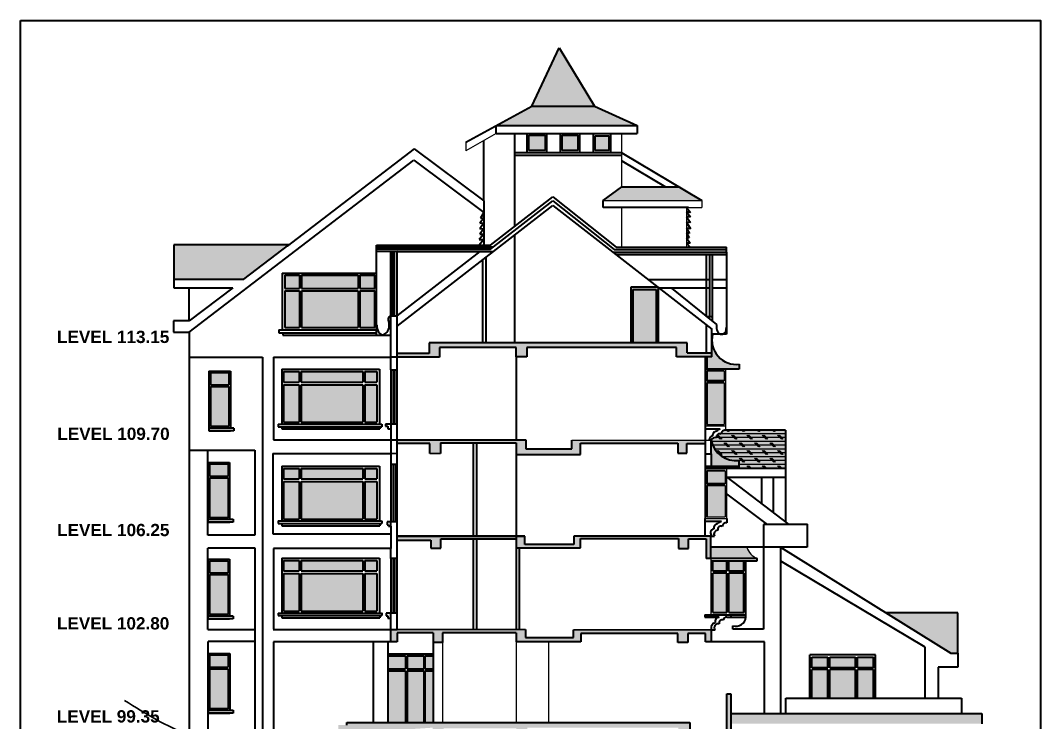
# Model space of a CAD drawing. Header units: inches. Extents: x 1352 to 5457, y 84 to 1168.
# Drawn here: x 1537.57 to 1570.86, y 265.34 to 288.24 of the extents above; entities that cross this region are included whole.
import ezdxf

# ---------------------------------------------------------------- set-up
doc = ezdxf.new("R2010")
doc.units = ezdxf.units.IN
doc.header["$MEASUREMENT"] = 0
doc.linetypes.add('DOT2', pattern=[0.125, 0, -0.125])
for name, color, linetype, lineweight in [('contour', 250, 'DOT2', 35), ('wall', 7, 'Continuous', 40), ('win', 250, 'Continuous', 30)]:
    doc.layers.add(name, color=color, linetype=linetype, lineweight=lineweight)
doc.styles.get("Standard").update_dxf_attribs({"font": 'arialbd.ttf', "height": 1.5})

msp = doc.modelspace()

# ---------------------------------------------------------------- hatches: boundary and pattern name
at = {"layer": 'contour'}
h = msp.add_hatch(color=256, dxfattribs=at)
h.set_gradient(color1=(171, 193, 62), color2=(196, 211, 120), one_color=1, tint=0.65, name='CURVED')
h.paths.add_polyline_path([(1555.151, 287.346), (1554.256, 285.446), (1556.302, 285.446)])
h.paths.add_polyline_path([(1556.303, 285.446), (1554.256, 285.446), (1553.098, 284.816), (1557.694, 284.816)])
h.paths.add_polyline_path([(1559.047, 282.815), (1557.192, 282.815), (1556.58, 282.365), (1559.8, 282.365)])
h.paths.add_polyline_path([(1546.326, 280.921), (1542.578, 280.921), (1542.578, 279.801), (1544.862, 279.801)])
h = msp.add_hatch(color=256, dxfattribs=at)
h.set_gradient(color1=(171, 193, 62), color2=(196, 211, 120), one_color=1, tint=0.65, name='CURVED')
h.paths.add_polyline_path([(1555.151, 287.346), (1554.256, 285.446), (1556.302, 285.446)])
h.paths.add_polyline_path([(1556.303, 285.446), (1554.256, 285.446), (1553.098, 284.816), (1557.694, 284.816)])
h.paths.add_polyline_path([(1559.047, 282.815), (1557.192, 282.815), (1556.58, 282.365), (1559.8, 282.365)])
h.paths.add_polyline_path([(1546.326, 280.921), (1542.578, 280.921), (1542.578, 279.801), (1544.862, 279.801)])
h = msp.add_hatch(color=256, dxfattribs=at)
h.set_gradient(color1=(171, 193, 62), color2=(196, 211, 120), one_color=1, tint=0.65, name='CURVED')
h.paths.add_polyline_path([(1554.256, 285.446), (1556.302, 285.446), (1555.151, 287.346)])
h = msp.add_hatch(color=256, dxfattribs=at)
h.set_gradient(color1=(171, 193, 62), color2=(196, 211, 120), one_color=1, tint=0.65, name='CURVED')
h.paths.add_polyline_path([(1554.256, 285.446), (1553.098, 284.816), (1557.694, 284.816), (1556.303, 285.446)])
at = {"layer": 'contour', "linetype": 'ByBlock'}
h = msp.add_hatch(color=256, dxfattribs=at)
h.set_gradient(color1=(0, 153, 204), color2=(240, 251, 255), one_color=1, tint=0.97, name='CYLINDER')
h.paths.add_polyline_path([(1554.695, 284.505), (1554.159, 284.505), (1554.159, 283.997), (1554.695, 283.997)])
h = msp.add_hatch(color=256, dxfattribs=at)
h.set_gradient(color1=(0, 153, 204), color2=(240, 251, 255), one_color=1, tint=0.97, name='CYLINDER')
h.paths.add_polyline_path([(1555.759, 284.505), (1555.244, 284.505), (1555.244, 283.997), (1555.759, 283.997)])
h = msp.add_hatch(color=256, dxfattribs=at)
h.set_gradient(color1=(0, 153, 204), color2=(240, 251, 255), one_color=1, tint=0.97, name='CYLINDER')
h.paths.add_polyline_path([(1556.775, 284.476), (1556.328, 284.476), (1556.328, 283.997), (1556.775, 283.997)])
at = {"layer": 'contour'}
h = msp.add_hatch(color=256, dxfattribs=at)
h.set_gradient(color1=(171, 193, 62), color2=(196, 211, 120), one_color=1, tint=0.65, name='CURVED')
h.paths.add_polyline_path([(1556.58, 282.365), (1559.8, 282.365), (1559.047, 282.815), (1557.192, 282.815)])
at = {"layer": 'contour', "linetype": 'ByBlock'}
h = msp.add_hatch(color=256, dxfattribs=at)
h.set_gradient(color1=(127, 191, 255), one_color=1, tint=1, name='CYLINDER')
h.paths.add_polyline_path([(1546.674, 279.935), (1546.193, 279.935), (1546.193, 279.498), (1546.674, 279.498)])
h.paths.add_polyline_path([(1548.586, 279.935), (1546.743, 279.935), (1546.743, 279.498), (1548.586, 279.498)])
h.paths.add_polyline_path([(1549.129, 279.935), (1548.645, 279.935), (1548.645, 279.498), (1549.129, 279.498)])
h.paths.add_polyline_path([(1549.129, 279.424), (1548.645, 279.424), (1548.645, 278.224), (1549.129, 278.224)])
h.paths.add_polyline_path([(1548.586, 279.424), (1546.743, 279.424), (1546.743, 278.224), (1548.586, 278.224)])
h.paths.add_polyline_path([(1546.674, 279.424), (1546.193, 279.424), (1546.193, 278.224), (1546.674, 278.224)])
h.paths.add_polyline_path([(1546.664, 276.788), (1546.156, 276.788), (1546.156, 276.447), (1546.664, 276.447)])
h.paths.add_polyline_path([(1548.742, 276.788), (1546.731, 276.788), (1546.731, 276.447), (1548.742, 276.447)])
h.paths.add_polyline_path([(1549.202, 276.788), (1548.803, 276.788), (1548.803, 276.447), (1549.202, 276.447)])
h.paths.add_polyline_path([(1549.202, 276.362), (1548.803, 276.362), (1548.803, 275.138), (1549.202, 275.138)])
h.paths.add_polyline_path([(1548.742, 276.362), (1546.731, 276.362), (1546.731, 275.138), (1548.742, 275.138)])
h.paths.add_polyline_path([(1546.664, 276.362), (1546.156, 276.362), (1546.156, 275.138), (1546.664, 275.138)])
h.paths.add_polyline_path([(1546.664, 273.632), (1546.156, 273.632), (1546.156, 273.291), (1546.664, 273.291)])
h.paths.add_polyline_path([(1548.742, 273.632), (1546.731, 273.632), (1546.731, 273.291), (1548.742, 273.291)])
h.paths.add_polyline_path([(1549.202, 273.632), (1548.803, 273.632), (1548.803, 273.291), (1549.202, 273.291)])
h.paths.add_polyline_path([(1549.202, 273.206), (1548.803, 273.206), (1548.803, 271.981), (1549.202, 271.981)])
h.paths.add_polyline_path([(1548.742, 273.206), (1546.731, 273.206), (1546.731, 271.981), (1548.742, 271.981)])
h.paths.add_polyline_path([(1546.664, 273.206), (1546.156, 273.206), (1546.156, 271.981), (1546.664, 271.981)])
h.paths.add_polyline_path([(1546.664, 270.629), (1546.156, 270.629), (1546.156, 270.288), (1546.664, 270.288)])
h.paths.add_polyline_path([(1548.742, 270.629), (1546.731, 270.629), (1546.731, 270.288), (1548.742, 270.288)])
h.paths.add_polyline_path([(1549.202, 270.629), (1548.803, 270.629), (1548.803, 270.288), (1549.202, 270.288)])
h.paths.add_polyline_path([(1549.202, 270.203), (1548.803, 270.203), (1548.803, 268.978), (1549.202, 268.978)])
h.paths.add_polyline_path([(1548.742, 270.203), (1546.731, 270.203), (1546.731, 268.978), (1548.742, 268.978)])
h.paths.add_polyline_path([(1546.664, 270.203), (1546.156, 270.203), (1546.156, 268.978), (1546.664, 268.978)])
h = msp.add_hatch(color=256, dxfattribs=at)
h.set_gradient(color1=(255, 159, 127), color2=(143, 36, 0), one_color=1, tint=0.28, name='CYLINDER')
h.paths.add_polyline_path([(1557.555, 279.472), (1558.315, 279.472), (1558.315, 277.725), (1558.374, 277.725), (1558.374, 279.543), (1558.359, 279.555), (1557.493, 279.555), (1557.493, 277.725), (1557.555, 277.725)])
h = msp.add_hatch(color=256, dxfattribs=at)
h.set_gradient(color1=(255, 159, 127), color2=(255, 201, 184), one_color=1, tint=0.86, name='CYLINDER')
h.paths.add_polyline_path([(1557.555, 277.725), (1558.315, 277.725), (1558.315, 279.472), (1557.555, 279.472)])
h = msp.add_hatch(color=256, dxfattribs=at)
h.set_gradient(color1=(127, 191, 255), one_color=1, tint=1, name='CYLINDER')
h.paths.add_polyline_path([(1543.767, 276.756), (1543.767, 276.356), (1544.373, 276.356), (1544.373, 276.756)])
h.paths.add_polyline_path([(1543.767, 274.998), (1544.373, 274.998), (1544.373, 276.306), (1543.767, 276.306)])
h.paths.add_polyline_path([(1544.344, 273.379), (1544.344, 273.779), (1543.738, 273.779), (1543.738, 273.379)])
h.paths.add_polyline_path([(1544.344, 273.329), (1543.738, 273.329), (1543.738, 272.021), (1544.344, 272.021)])
h.paths.add_polyline_path([(1543.738, 270.621), (1543.738, 270.221), (1544.344, 270.221), (1544.344, 270.621)])
h.paths.add_polyline_path([(1538.661, 261.995), (1542.22, 261.995), (1542.22, 262.608), (1538.661, 262.608)], flags=9)
h.paths.add_polyline_path([(1538.656, 265.236), (1542.215, 265.236), (1542.215, 265.849), (1538.656, 265.849)], flags=9)
h.paths.add_polyline_path([(1538.659, 268.269), (1542.529, 268.269), (1542.529, 268.882), (1538.659, 268.882)], flags=9)
h.paths.add_polyline_path([(1538.665, 271.314), (1542.535, 271.314), (1542.535, 271.926), (1538.665, 271.926)], flags=9)
h.paths.add_polyline_path([(1538.671, 274.451), (1542.541, 274.451), (1542.541, 275.065), (1538.671, 275.065)], flags=9)
h.paths.add_polyline_path([(1538.662, 277.613), (1542.531, 277.613), (1542.531, 278.226), (1538.662, 278.226)], flags=9)
h = msp.add_hatch(color=256, dxfattribs=at)
h.set_gradient(color1=(0, 63, 255), color2=(235, 240, 255), one_color=1, tint=0.96, name='CURVED')
h.paths.add_polyline_path([(1559.321, 277.725), (1550.908, 277.725), (1550.908, 277.375), (1549.861, 277.375), (1549.861, 277.263), (1551.243, 277.263), (1551.243, 277.579), (1553.75, 277.579), (1553.75, 277.27), (1554.091, 277.27), (1554.091, 277.579), (1558.974, 277.579), (1558.974, 277.275), (1560.132, 277.275), (1560.132, 277.396), (1559.321, 277.396)])
h = msp.add_hatch(color=256, dxfattribs=at)
h.set_gradient(color1=(178, 204, 102), color2=(198, 217, 140), one_color=1, tint=0.7, name='CYLINDER')
h.paths.add_polyline_path([(1560.11, 274.556), (1560.11, 274.103), (1560.11, 273.708), (1561.019, 273.708), (1561.019, 273.893, -0.396858)])
h.paths.add_polyline_path([(1560.132, 277.812), (1560.132, 277.275), (1559.968, 277.275), (1559.968, 276.867), (1561.026, 276.867), (1561.026, 277.029, -0.44932)])
h = msp.add_hatch(color=256, dxfattribs=at)
h.set_gradient(color1=(127, 191, 255), one_color=1, tint=1, name='CYLINDER')
h.paths.add_polyline_path([(1544.373, 276.306), (1543.767, 276.306), (1543.767, 274.998), (1544.373, 274.998)])
h.paths.add_polyline_path([(1544.373, 276.756), (1543.767, 276.756), (1543.767, 276.356), (1544.373, 276.356)])
h.paths.add_polyline_path([(1544.344, 273.779), (1543.738, 273.779), (1543.738, 273.379), (1544.344, 273.379)])
h.paths.add_polyline_path([(1544.344, 273.329), (1543.738, 273.329), (1543.738, 272.021), (1544.344, 272.021)])
h.paths.add_polyline_path([(1544.344, 270.621), (1543.738, 270.621), (1543.738, 270.221), (1544.344, 270.221)])
h = msp.add_hatch(color=256, dxfattribs=at)
h.set_gradient(color1=(127, 191, 255), one_color=1, tint=1, name='CYLINDER')
h.paths.add_polyline_path([(1560.531, 276.425), (1559.968, 276.425), (1559.968, 275.066), (1560.531, 275.066)])
h.paths.add_polyline_path([(1560.531, 276.817), (1559.968, 276.817), (1559.968, 276.488), (1560.531, 276.488)])
at = {"layer": 'contour'}
h = msp.add_hatch(color=256, dxfattribs=at)
h.set_gradient(color1=(171, 193, 62), color2=(196, 211, 120), one_color=1, tint=0.65, name='CURVED')
h.paths.add_polyline_path([(1561.019, 273.637), (1562.534, 273.637), (1562.534, 274.875), (1560.581, 274.875, 0.435933), (1560.432, 274.753, 0.666104), (1560.287, 274.631, 0.35346), (1560.11, 274.556, 0.396858), (1561.019, 273.893)])
h.paths.add_polyline_path([(1565.814, 268.921), (1567.924, 267.61), (1568.162, 267.61), (1568.162, 268.921)])
at = {"layer": 'contour', "linetype": 'ByBlock'}
h = msp.add_hatch(color=256, dxfattribs=at)
h.set_gradient(color1=(0, 63, 255), color2=(235, 240, 255), one_color=1, tint=0.96, name='HEMISPHERICAL')
h.paths.add_polyline_path([(1555.841, 274.453), (1559.018, 274.453), (1559.018, 274.127), (1559.318, 274.127), (1559.318, 274.439), (1559.918, 274.439), (1559.918, 274.556), (1555.557, 274.556), (1555.557, 274.273), (1554.062, 274.273), (1554.062, 274.564), (1549.861, 274.564), (1549.861, 274.445), (1550.931, 274.445), (1550.931, 274.114), (1551.282, 274.114), (1551.282, 274.464), (1553.75, 274.464), (1553.75, 274.09), (1555.841, 274.09)])
h = msp.add_hatch(color=256, dxfattribs=at)
h.set_gradient(color1=(127, 191, 255), one_color=1, tint=1, name='CYLINDER')
h.paths.add_polyline_path([(1560.567, 273.557), (1559.968, 273.557), (1559.968, 273.133), (1560.567, 273.133)])
h.paths.add_polyline_path([(1560.567, 273.071), (1559.968, 273.071), (1559.968, 272.051), (1560.567, 272.051)])
h.paths.add_polyline_path([(1560.62, 270.619), (1560.158, 270.619), (1560.158, 270.28), (1560.62, 270.28)])
h.paths.add_polyline_path([(1561.178, 270.619), (1560.683, 270.619), (1560.683, 270.28), (1561.178, 270.28)])
h.paths.add_polyline_path([(1560.62, 270.218), (1560.158, 270.218), (1560.158, 268.931), (1560.62, 268.931)])
h.paths.add_polyline_path([(1561.178, 270.218), (1560.683, 270.218), (1560.683, 268.931), (1561.178, 268.931)])
h = msp.add_hatch(color=256, dxfattribs=at)
h.set_gradient(color1=(0, 63, 255), color2=(184, 201, 255), one_color=1, tint=0.86, name='CURVED')
h.paths.add_polyline_path([(1554.032, 271.423), (1553.75, 271.423), (1553.75, 271.04), (1555.85, 271.04), (1555.85, 271.348), (1559.043, 271.348), (1559.043, 271.022), (1559.369, 271.022), (1559.369, 271.33), (1559.95, 271.33), (1559.95, 270.691), (1560.096, 270.691), (1560.096, 271.422), (1560.077, 271.422), (1555.627, 271.422), (1555.627, 271.148), (1554.032, 271.148)])
h.paths.add_polyline_path([(1549.861, 271.423), (1549.861, 271.287), (1550.965, 271.287), (1550.965, 271.032), (1551.291, 271.032), (1551.291, 271.34), (1553.75, 271.34), (1553.75, 271.423)])
h = msp.add_hatch(color=256, dxfattribs=at)
h.set_gradient(color1=(178, 204, 102), color2=(198, 217, 140), one_color=1, tint=0.7, name='CYLINDER')
h.paths.add_polyline_path([(1561.276, 271.061), (1560.096, 271.061), (1560.096, 270.691), (1561.609, 270.691, -0.224513)])
h = msp.add_hatch(color=256, dxfattribs=at)
h.set_gradient(color1=(127, 191, 255), one_color=1, tint=1, name='CYLINDER')
h.paths.add_polyline_path([(1544.344, 270.171), (1543.738, 270.171), (1543.738, 268.863), (1544.344, 268.863)])
h.paths.add_polyline_path([(1544.349, 267.55), (1543.743, 267.55), (1543.743, 267.15), (1544.349, 267.15)])
h.paths.add_polyline_path([(1544.349, 267.1), (1543.743, 267.1), (1543.743, 265.792), (1544.349, 265.792)])
at = {"layer": 'contour'}
h = msp.add_hatch(color=256, dxfattribs=at)
h.set_gradient(color1=(171, 193, 62), color2=(196, 211, 120), one_color=1, tint=0.65, name='CURVED')
h.paths.add_polyline_path([(1565.814, 268.921), (1567.924, 267.61), (1568.162, 267.61), (1568.162, 268.921)])
at = {"layer": 'contour', "linetype": 'ByBlock'}
h = msp.add_hatch(color=256, dxfattribs=at)
h.set_gradient(color1=(0, 63, 255), color2=(235, 240, 255), one_color=1, tint=0.96, name='CURVED')
h.paths.add_polyline_path([(1555.855, 268.253), (1559.023, 268.253), (1559.023, 267.957), (1559.352, 267.957), (1559.352, 268.253), (1559.928, 268.253), (1559.928, 267.979), (1560.119, 267.979), (1560.119, 268.362), (1555.617, 268.362), (1555.617, 268.118), (1554.053, 268.118), (1554.053, 268.375), (1549.861, 268.375), (1549.652, 268.375), (1549.652, 267.978), (1549.861, 267.978), (1549.861, 268.274), (1551.034, 268.274), (1551.034, 267.95), (1551.345, 267.95), (1551.345, 268.272), (1553.75, 268.272), (1553.75, 267.976), (1555.855, 267.976)])
h = msp.add_hatch(color=256, dxfattribs=at)
h.set_gradient(color1=(255, 159, 127), color2=(143, 36, 0), one_color=1, tint=0.28, name='CYLINDER')
h.paths.add_polyline_path([(1550.185, 267.03), (1550.73, 267.03), (1550.73, 265.345), (1550.769, 265.345), (1550.769, 267.03), (1551.034, 267.03), (1551.034, 267.091), (1550.769, 267.091), (1550.769, 267.52), (1551.034, 267.52), (1551.034, 267.584), (1549.556, 267.584), (1549.556, 267.52), (1550.131, 267.52), (1550.131, 267.091), (1549.556, 267.091), (1549.556, 267.03), (1550.131, 267.03), (1550.131, 265.345), (1550.185, 265.345)])
h.paths.add_polyline_path([(1550.185, 267.091), (1550.185, 267.52), (1550.73, 267.52), (1550.73, 267.091)], flags=17)
h = msp.add_hatch(color=256, dxfattribs=at)
h.set_gradient(color1=(127, 191, 255), one_color=1, tint=1, name='CYLINDER')
h.paths.add_polyline_path([(1550.131, 267.52), (1549.556, 267.52), (1549.556, 267.091), (1550.131, 267.091)])
h.paths.add_polyline_path([(1550.73, 267.52), (1550.185, 267.52), (1550.185, 267.091), (1550.73, 267.091)])
h.paths.add_polyline_path([(1551.034, 267.52), (1550.769, 267.52), (1550.769, 267.091), (1551.034, 267.091)])
h = msp.add_hatch(color=256, dxfattribs=at)
h.set_gradient(color1=(127, 191, 255), one_color=1, tint=1, name='CURVED')
h.paths.add_polyline_path([(1563.914, 267.472), (1563.389, 267.472), (1563.389, 267.133), (1563.914, 267.133)])
h.paths.add_polyline_path([(1564.821, 267.472), (1563.977, 267.472), (1563.977, 267.133), (1564.821, 267.133)])
h.paths.add_polyline_path([(1565.407, 267.472), (1564.884, 267.472), (1564.884, 267.133), (1565.407, 267.133)])
h.paths.add_polyline_path([(1565.407, 267.07), (1564.884, 267.07), (1564.884, 266.137), (1565.407, 266.137)])
h.paths.add_polyline_path([(1564.821, 267.07), (1563.977, 267.07), (1563.977, 266.137), (1564.821, 266.137)])
h.paths.add_polyline_path([(1563.914, 267.07), (1563.389, 267.07), (1563.389, 266.137), (1563.914, 266.137)])
h = msp.add_hatch(color=256, dxfattribs=at)
h.set_gradient(color1=(255, 159, 127), color2=(255, 201, 184), one_color=1, tint=0.86, name='CYLINDER')
h.paths.add_polyline_path([(1550.185, 265.345), (1550.73, 265.345), (1550.73, 267.03), (1550.185, 267.03)])
h.paths.add_polyline_path([(1549.556, 265.345), (1550.131, 265.345), (1550.131, 267.03), (1549.556, 267.03)])
h.paths.add_polyline_path([(1550.769, 265.345), (1551.034, 265.345), (1551.034, 267.03), (1550.769, 267.03)])
h = msp.add_hatch(color=256, dxfattribs=at)
h.set_gradient(color1=(0, 63, 255), color2=(235, 240, 255), one_color=1, tint=0.96, name='INVHEMISPHERICAL')
h.paths.add_polyline_path([(1559.414, 265.345), (1548.223, 265.345), (1548.223, 265.263), (1547.943, 265.263), (1547.943, 265.131), (1547.548, 265.131), (1547.548, 264.96), (1547.841, 264.96), (1551.021, 265.177), (1551.021, 264.893), (1551.379, 264.893), (1551.379, 265.153), (1553.752, 265.153), (1553.752, 264.876), (1554.11, 264.876), (1554.11, 265.18), (1559.035, 265.18), (1559.035, 264.901), (1560.748, 264.901), (1560.748, 266.283), (1560.616, 266.283), (1560.616, 265.032), (1559.414, 265.032)])
h = msp.add_hatch(color=256, dxfattribs=at)
h.set_gradient(color1=(0, 63, 255), color2=(235, 240, 255), one_color=1, tint=0.96, name='INVHEMISPHERICAL')
h.paths.add_polyline_path([(1568.936, 265.636), (1560.748, 265.636), (1560.748, 265.305), (1568.936, 265.305)])
at = {"layer": 'win'}
h = msp.add_hatch(dxfattribs=at)
h.set_pattern_fill('CORK', color=256, style=0)
h.set_pattern_definition([(0, (-39.91306, -19.09975), (0, 0.125), []), (135, (-39.85056, -19.16225), (-0.25, -0.25), [0.176776696, -0.176776696]), (135, (-39.8193, -19.16225), (-0.25, -0.25), [0.176776696, -0.176776696]), (135, (-39.78806, -19.16225), (-0.25, -0.25), [0.176776696, -0.176776696])])
h.paths.add_polyline_path([(1562.534, 274.875), (1560.581, 274.875, 0.435933), (1560.432, 274.753, 0.666104), (1560.287, 274.631, 0.35346), (1560.11, 274.556, 0.396858), (1561.019, 273.893), (1561.019, 273.637), (1562.534, 273.637)])

# ---------------------------------------------------------------- linework, layer by layer
at = {"layer": 'contour', "linetype": 'ByBlock'}
for p, q in [((1549.653, 274.114), (1549.861, 274.114)), ((1550.931, 274.114), (1551.282, 274.114)), ((1549.861, 268.375), (1554.053, 268.375)), ((1555.617, 268.362), (1560.119, 268.362))]:
    msp.add_line(p, q, dxfattribs=at)
msp.add_open_spline([(1540.97, 266.065), (1541.652, 265.635), (1543.303, 264.593), (1546.733, 264.473), (1550.186, 264.907), (1554.225, 264.537), (1556.462, 260.685), (1558.795, 256.859), (1559.613, 253.325), (1560.257, 251.856)], degree=3, knots=[0, 0, 0, 0, 2.388348, 5.783269, 9.87231, 13.153106, 17.00042, 22.170669, 27.08971, 27.08971, 27.08971, 27.08971], dxfattribs=at)
at = {"layer": 'wall'}
for p, q in [((1554.256, 285.446), (1555.151, 287.346)), ((1555.151, 287.346), (1556.302, 285.446)), ((1552.1, 284.273), (1554.256, 285.446)), ((1554.256, 285.446), (1556.303, 285.446)), ((1556.302, 285.446), (1557.694, 284.816)), ((1553.098, 284.554), (1553.098, 284.816)), ((1553.098, 284.816), (1557.694, 284.816)), ((1557.694, 284.816), (1557.694, 284.554)), ((1552.686, 282.357), (1552.686, 284.32)), ((1553.098, 284.554), (1557.694, 284.554)), ((1553.689, 284.566), (1553.689, 281.513)), ((1554.101, 283.924), (1554.101, 284.554)), ((1554.159, 283.997), (1554.159, 284.505)), ((1554.159, 284.505), (1554.695, 284.505)), ((1554.695, 284.505), (1554.695, 283.997)), ((1554.749, 283.924), (1554.749, 284.554)), ((1555.196, 283.924), (1555.196, 284.554)), ((1555.244, 284.505), (1555.253, 284.505)), ((1555.244, 283.997), (1555.244, 284.505)), ((1555.244, 284.505), (1555.759, 284.505)), ((1555.759, 284.505), (1555.759, 283.997)), ((1555.759, 284.505), (1555.759, 283.997)), ((1555.816, 284.554), (1555.816, 283.924)), ((1556.271, 283.924), (1556.271, 284.554)), ((1556.328, 284.476), (1556.775, 284.476)), ((1556.328, 283.997), (1556.328, 284.476)), ((1556.775, 283.997), (1556.775, 284.476)), ((1556.833, 283.924), (1556.833, 284.554)), ((1550.417, 284.051), (1546.278, 280.883)), ((1550.417, 284.051), (1552.686, 282.357)), ((1554.695, 283.997), (1554.159, 283.997)), ((1555.759, 283.997), (1555.244, 283.997)), ((1556.775, 283.997), (1556.328, 283.997)), ((1543.077, 278.079), (1550.404, 283.69)), ((1550.41, 283.69), (1552.686, 281.979)), ((1557.192, 283.924), (1553.689, 283.924)), ((1557.192, 283.841), (1553.689, 283.841)), ((1557.192, 283.924), (1559.8, 282.365)), ((1557.192, 283.667), (1558.618, 282.815)), ((1556.58, 282.365), (1557.192, 282.815)), ((1557.192, 282.815), (1559.047, 282.815)), ((1552.686, 282.357), (1552.686, 280.909)), ((1552.906, 280.784), (1554.939, 282.358)), ((1552.912, 280.909), (1554.939, 282.487)), ((1554.939, 282.487), (1557.007, 280.853)), ((1554.939, 282.358), (1556.948, 280.77)), ((1556.58, 282.14), (1556.58, 282.365)), ((1549.861, 278.276), (1554.939, 282.207)), ((1552.686, 281.979), (1552.577, 281.797)), ((1554.939, 282.207), (1556.905, 280.688)), ((1559.367, 282.14), (1556.58, 282.14)), ((1559.304, 282.14), (1559.431, 281.981)), ((1559.431, 281.981), (1559.304, 281.997)), ((1559.304, 281.997), (1559.439, 281.839)), ((1552.686, 281.643), (1552.555, 281.445)), ((1552.686, 281.801), (1552.565, 281.634)), ((1552.565, 281.634), (1552.686, 281.643)), ((1552.577, 281.797), (1552.686, 281.801)), ((1559.439, 281.839), (1559.304, 281.839)), ((1559.304, 281.839), (1559.431, 281.656)), ((1559.431, 281.656), (1559.304, 281.664)), ((1559.304, 281.664), (1559.439, 281.45)), ((1552.555, 281.445), (1552.686, 281.458)), ((1552.686, 281.458), (1552.557, 281.27)), ((1559.439, 281.45), (1559.304, 281.466)), ((1559.304, 281.466), (1559.399, 281.292)), ((1559.399, 281.292), (1559.304, 281.316)), ((1559.304, 281.316), (1559.391, 281.156)), ((1552.686, 281.27), (1552.534, 281.094)), ((1552.534, 281.094), (1552.686, 281.094)), ((1552.686, 281.094), (1552.543, 280.909)), ((1552.557, 281.27), (1552.686, 281.27)), ((1553.689, 281.239), (1553.689, 277.725)), ((1559.391, 281.156), (1559.304, 281.148)), ((1559.304, 281.148), (1559.423, 280.981)), ((1559.423, 280.981), (1559.304, 280.974)), ((1559.304, 280.974), (1559.419, 280.853)), ((1546.326, 280.921), (1542.578, 280.921)), ((1542.578, 280.921), (1542.578, 279.525)), ((1544.862, 279.801), (1546.326, 280.921)), ((1549.191, 280.909), (1552.912, 280.909)), ((1549.191, 277.98), (1549.191, 280.909)), ((1549.861, 280.854), (1549.191, 280.854)), ((1549.861, 280.821), (1549.191, 280.821)), ((1549.861, 280.784), (1549.191, 280.784)), ((1549.861, 280.706), (1549.191, 280.706)), ((1549.861, 280.854), (1549.222, 280.854)), ((1549.861, 280.821), (1549.222, 280.821)), ((1549.861, 280.784), (1549.222, 280.784)), ((1549.861, 280.706), (1549.222, 280.706)), ((1549.651, 276.842), (1549.651, 280.706)), ((1549.707, 278.61), (1549.707, 280.706)), ((1549.773, 278.608), (1549.773, 280.706)), ((1549.861, 280.854), (1552.997, 280.854)), ((1549.861, 280.821), (1552.954, 280.821)), ((1549.861, 280.784), (1552.906, 280.784)), ((1549.861, 277.263), (1549.861, 280.706)), ((1549.861, 280.706), (1553, 280.706)), ((1549.861, 278.608), (1552.57, 280.706)), ((1556.905, 280.688), (1560.605, 280.688)), ((1556.905, 280.688), (1560.132, 278.172)), ((1556.948, 280.77), (1560.605, 280.77)), ((1557.007, 280.853), (1560.605, 280.853)), ((1560.605, 280.688), (1560.605, 280.853)), ((1560.605, 280.688), (1560.605, 278.01)), ((1552.658, 277.725), (1552.658, 280.441)), ((1552.762, 277.725), (1552.762, 280.522)), ((1557.011, 280.605), (1560.605, 280.605)), ((1559.958, 278.571), (1559.958, 280.605)), ((1560.054, 280.598), (1560.054, 278.571)), ((1560.156, 278.427), (1560.156, 280.604)), ((1546.115, 279.999), (1546.115, 278.147)), ((1546.115, 279.999), (1549.191, 279.999)), ((1542.578, 279.801), (1544.862, 279.801)), ((1546.193, 279.935), (1546.674, 279.935)), ((1546.193, 279.935), (1546.193, 279.498)), ((1546.674, 279.935), (1546.674, 279.498)), ((1546.743, 279.935), (1546.743, 279.498)), ((1546.743, 279.935), (1548.586, 279.935)), ((1548.586, 279.935), (1548.586, 279.498)), ((1548.645, 279.935), (1548.645, 279.498)), ((1548.645, 279.935), (1549.129, 279.935)), ((1549.129, 279.498), (1549.129, 279.935)), ((1560.054, 279.778), (1558.072, 279.778)), ((1560.605, 279.778), (1560.156, 279.778)), ((1542.578, 279.525), (1544.502, 279.525)), ((1544.502, 279.525), (1543.077, 278.441)), ((1543.077, 278.441), (1543.077, 279.522)), ((1546.193, 279.498), (1546.674, 279.498)), ((1546.193, 279.424), (1546.674, 279.424)), ((1546.193, 279.424), (1546.193, 278.224)), ((1546.674, 279.424), (1546.674, 278.224)), ((1546.743, 279.498), (1548.586, 279.498)), ((1546.743, 279.424), (1548.586, 279.424)), ((1546.743, 279.424), (1546.743, 278.224)), ((1548.586, 279.424), (1548.586, 278.224)), ((1548.645, 279.498), (1549.129, 279.498)), ((1548.645, 279.424), (1548.645, 278.224)), ((1548.645, 279.424), (1549.129, 279.424)), ((1549.129, 278.224), (1549.129, 279.424)), ((1557.493, 277.725), (1557.493, 279.555)), ((1557.493, 279.555), (1558.374, 279.555)), ((1557.555, 279.472), (1558.315, 279.472)), ((1557.555, 279.472), (1557.555, 277.725)), ((1558.315, 279.472), (1558.315, 277.725)), ((1558.374, 279.555), (1558.374, 277.725)), ((1558.408, 279.516), (1559.975, 279.516)), ((1558.81, 279.511), (1560.278, 278.328)), ((1559.975, 279.516), (1560.054, 279.516)), ((1560.156, 279.516), (1560.602, 279.516)), ((1543.077, 278.441), (1542.567, 278.441)), ((1542.567, 278.441), (1542.567, 278.079)), ((1549.651, 278.61), (1549.861, 278.61)), ((1560.156, 278.571), (1559.958, 278.571)), ((1559.958, 277.396), (1559.958, 278.308)), ((1542.561, 278.079), (1543.077, 278.079)), ((1543.077, 278.076), (1543.077, 278.079)), ((1543.077, 278.076), (1543.077, 264.94)), ((1545.998, 278.147), (1545.998, 278.059)), ((1545.998, 278.147), (1549.191, 278.147)), ((1545.998, 278.059), (1546.13, 278.059)), ((1546.117, 278.059), (1549.191, 278.059)), ((1546.13, 278.059), (1546.13, 277.98)), ((1546.13, 277.98), (1549.651, 277.98)), ((1546.193, 278.224), (1546.674, 278.224)), ((1546.743, 278.224), (1548.586, 278.224)), ((1548.645, 278.224), (1549.129, 278.224)), ((1560.132, 277.275), (1560.132, 278.182)), ((1560.605, 278.01), (1560.156, 278.01)), ((1559.321, 277.725), (1550.908, 277.725)), ((1550.908, 277.725), (1550.908, 277.375)), ((1559.321, 277.396), (1559.321, 277.725)), ((1550.908, 277.375), (1549.861, 277.375)), ((1553.75, 277.579), (1551.243, 277.579)), ((1551.243, 277.579), (1551.243, 277.263)), ((1553.75, 277.27), (1553.75, 277.579)), ((1558.974, 277.579), (1554.091, 277.579)), ((1554.091, 277.579), (1554.091, 277.27)), ((1558.974, 277.275), (1558.974, 277.579)), ((1559.321, 277.396), (1560.132, 277.396)), ((1543.077, 277.263), (1545.473, 277.263)), ((1545.473, 277.263), (1545.473, 264.948)), ((1545.826, 277.263), (1545.826, 274.564)), ((1545.826, 277.263), (1549.63, 277.263)), ((1551.243, 277.263), (1549.63, 277.263)), ((1549.861, 268.375), (1549.861, 277.263)), ((1554.091, 277.27), (1553.75, 277.27)), ((1553.75, 277.27), (1553.75, 274.564)), ((1560.132, 277.275), (1558.974, 277.275)), ((1559.918, 277.275), (1559.918, 272.001)), ((1559.968, 277.275), (1559.968, 276.867)), ((1561.026, 277.029), (1561.026, 276.867)), ((1543.717, 276.806), (1544.423, 276.806)), ((1543.717, 276.806), (1543.717, 274.858)), ((1543.767, 276.756), (1544.373, 276.756)), ((1543.767, 276.756), (1543.767, 276.356)), ((1544.373, 276.756), (1544.373, 276.356)), ((1544.423, 276.806), (1544.423, 274.948)), ((1546.095, 276.866), (1549.281, 276.866)), ((1546.095, 276.866), (1546.095, 275.074)), ((1546.156, 276.788), (1546.664, 276.788)), ((1546.156, 276.788), (1546.156, 276.447)), ((1546.664, 276.788), (1546.664, 276.447)), ((1546.731, 276.788), (1548.742, 276.788)), ((1546.731, 276.788), (1546.731, 276.447)), ((1548.742, 276.788), (1548.742, 276.447)), ((1548.803, 276.788), (1549.202, 276.788)), ((1548.803, 276.788), (1548.803, 276.447)), ((1549.202, 276.788), (1549.202, 276.447)), ((1549.281, 276.866), (1549.281, 275.074)), ((1549.651, 276.842), (1549.861, 276.842)), ((1549.651, 276.842), (1549.651, 275.076)), ((1549.73, 276.842), (1549.73, 275.076)), ((1549.776, 276.842), (1549.776, 275.076)), ((1561.026, 276.867), (1559.918, 276.867)), ((1560.531, 276.817), (1559.968, 276.817)), ((1559.968, 276.817), (1559.968, 276.488)), ((1543.767, 276.356), (1544.373, 276.356)), ((1543.767, 276.306), (1544.373, 276.306)), ((1543.767, 276.306), (1543.767, 274.998)), ((1544.373, 276.306), (1544.373, 274.998)), ((1546.156, 276.447), (1546.664, 276.447)), ((1546.156, 276.362), (1546.664, 276.362)), ((1546.156, 276.362), (1546.156, 275.138)), ((1546.664, 276.362), (1546.664, 275.138)), ((1546.731, 276.447), (1548.742, 276.447)), ((1546.731, 276.362), (1548.742, 276.362)), ((1546.731, 276.362), (1546.731, 275.138)), ((1548.742, 276.362), (1548.742, 275.138)), ((1548.803, 276.447), (1549.202, 276.447)), ((1548.803, 276.362), (1549.202, 276.362)), ((1548.803, 276.362), (1548.803, 275.138)), ((1549.202, 276.362), (1549.202, 275.138)), ((1560.531, 276.488), (1559.968, 276.488)), ((1560.531, 276.425), (1559.968, 276.425)), ((1559.968, 276.425), (1559.968, 275.066)), ((1544.373, 274.998), (1543.767, 274.998)), ((1545.984, 275.074), (1549.361, 275.074)), ((1545.984, 275.074), (1545.984, 274.989)), ((1545.984, 274.989), (1549.361, 274.989)), ((1546.101, 274.989), (1546.101, 274.92)), ((1546.156, 275.138), (1546.664, 275.138)), ((1546.731, 275.138), (1548.742, 275.138)), ((1548.803, 275.138), (1549.202, 275.138)), ((1549.293, 274.989), (1549.293, 274.92)), ((1549.361, 275.074), (1549.361, 274.989)), ((1549.861, 275.076), (1549.478, 275.076)), ((1549.478, 275.076), (1549.478, 275.008)), ((1549.478, 275.008), (1549.56, 275.008)), ((1549.56, 275.008), (1549.56, 274.927)), ((1549.653, 275.076), (1549.653, 273.77)), ((1544.537, 274.948), (1543.717, 274.948)), ((1544.537, 274.858), (1543.717, 274.858)), ((1543.717, 274.858), (1544.426, 274.858)), ((1544.426, 274.858), (1543.717, 274.858)), ((1544.537, 274.949), (1544.537, 274.858)), ((1546.101, 274.92), (1549.293, 274.92)), ((1549.56, 274.927), (1549.653, 274.927)), ((1560.403, 274.914), (1559.918, 274.914)), ((1562.534, 274.875), (1560.581, 274.875)), ((1562.534, 274.875), (1562.534, 271.879)), ((1545.826, 274.564), (1549.634, 274.564)), ((1549.634, 274.564), (1554.062, 274.564)), ((1550.931, 274.445), (1549.861, 274.445)), ((1550.931, 274.114), (1550.931, 274.445)), ((1551.282, 274.464), (1551.282, 274.114)), ((1551.282, 274.464), (1553.75, 274.464)), ((1552.346, 274.464), (1552.346, 271.423)), ((1552.45, 274.464), (1552.45, 271.423)), ((1553.75, 274.464), (1553.75, 271.04)), ((1554.062, 274.564), (1554.062, 274.273)), ((1555.557, 274.273), (1555.557, 274.556)), ((1555.841, 274.09), (1555.841, 274.453)), ((1555.841, 274.453), (1559.018, 274.453)), ((1559.018, 274.453), (1559.018, 274.127)), ((1559.318, 274.127), (1559.318, 274.439)), ((1559.318, 274.439), (1559.918, 274.439)), ((1560.11, 274.103), (1560.11, 274.556)), ((1543.106, 274.232), (1545.214, 274.232)), ((1543.688, 271.459), (1543.688, 274.232)), ((1545.214, 274.232), (1545.214, 271.459)), ((1545.803, 274.114), (1549.653, 274.114)), ((1545.803, 274.114), (1545.803, 271.498)), ((1553.75, 274.09), (1555.841, 274.09)), ((1554.062, 274.273), (1555.557, 274.273)), ((1559.018, 274.127), (1559.318, 274.127)), ((1559.918, 274.103), (1560.11, 274.103)), ((1560.11, 274.103), (1560.11, 273.708)), ((1543.688, 273.829), (1544.394, 273.829)), ((1543.688, 273.829), (1543.688, 271.881)), ((1543.738, 273.779), (1544.344, 273.779)), ((1543.738, 273.779), (1543.738, 273.379)), ((1544.344, 273.779), (1544.344, 273.379)), ((1544.394, 273.829), (1544.394, 271.971)), ((1546.095, 273.71), (1549.281, 273.71)), ((1546.095, 273.71), (1546.095, 271.918)), ((1549.281, 273.71), (1549.281, 271.918)), ((1549.653, 273.77), (1549.862, 273.77)), ((1549.653, 273.77), (1549.653, 271.889)), ((1549.728, 273.77), (1549.728, 271.89)), ((1549.805, 273.765), (1549.805, 271.89)), ((1559.918, 273.637), (1562.545, 273.637)), ((1559.925, 273.708), (1561.019, 273.708)), ((1561.019, 273.637), (1561.019, 273.893)), ((1543.738, 273.379), (1544.344, 273.379)), ((1543.738, 273.329), (1544.344, 273.329)), ((1543.738, 273.329), (1543.738, 272.021)), ((1544.344, 273.329), (1544.344, 272.021)), ((1546.156, 273.632), (1546.664, 273.632)), ((1546.156, 273.632), (1546.156, 273.291)), ((1546.664, 273.632), (1546.664, 273.291)), ((1546.731, 273.632), (1548.742, 273.632)), ((1546.731, 273.632), (1546.731, 273.291)), ((1548.742, 273.632), (1548.742, 273.291)), ((1548.803, 273.632), (1549.202, 273.632)), ((1548.803, 273.632), (1548.803, 273.291)), ((1549.202, 273.632), (1549.202, 273.291)), ((1559.968, 273.557), (1559.968, 273.133)), ((1560.567, 273.557), (1559.968, 273.557)), ((1560.621, 273.35), (1562.531, 273.35)), ((1560.621, 273.35), (1562.641, 271.799)), ((1561.748, 273.349), (1561.748, 272.477)), ((1562.13, 273.349), (1562.13, 272.186)), ((1546.156, 273.291), (1546.664, 273.291)), ((1546.156, 273.206), (1546.664, 273.206)), ((1546.156, 273.206), (1546.156, 271.981)), ((1546.664, 273.206), (1546.664, 271.981)), ((1546.731, 273.291), (1548.742, 273.291)), ((1546.731, 273.206), (1548.742, 273.206)), ((1546.731, 273.206), (1546.731, 271.981)), ((1548.742, 273.206), (1548.742, 271.981)), ((1548.803, 273.291), (1549.202, 273.291)), ((1548.803, 273.206), (1549.202, 273.206)), ((1548.803, 273.206), (1548.803, 271.979)), ((1549.202, 273.206), (1549.202, 271.981)), ((1560.567, 273.133), (1559.968, 273.133)), ((1560.567, 273.071), (1559.968, 273.071)), ((1559.968, 273.071), (1559.968, 272.051)), ((1560.621, 272.788), (1561.941, 271.802)), ((1544.508, 271.971), (1543.688, 271.971)), ((1544.344, 272.021), (1543.738, 272.021)), ((1544.508, 271.972), (1544.508, 271.881)), ((1546.156, 271.981), (1546.664, 271.981)), ((1546.731, 271.981), (1548.742, 271.981)), ((1548.803, 271.981), (1549.202, 271.981)), ((1559.917, 271.422), (1559.917, 272.001)), ((1560.621, 272.001), (1560.621, 271.86)), ((1544.508, 271.881), (1543.688, 271.881)), ((1543.688, 271.881), (1544.398, 271.881)), ((1544.398, 271.881), (1543.688, 271.881)), ((1545.984, 271.918), (1549.357, 271.918)), ((1545.984, 271.918), (1545.984, 271.833)), ((1545.984, 271.833), (1549.361, 271.833)), ((1546.101, 271.833), (1546.101, 271.763)), ((1546.101, 271.763), (1549.293, 271.763)), ((1549.293, 271.83), (1549.293, 271.763)), ((1549.361, 271.923), (1549.361, 271.833)), ((1549.861, 271.889), (1549.537, 271.889)), ((1549.537, 271.889), (1549.537, 271.795)), ((1549.537, 271.795), (1549.58, 271.795)), ((1549.58, 271.795), (1549.58, 271.744)), ((1549.58, 271.744), (1549.653, 271.744)), ((1549.653, 271.744), (1549.653, 271.889)), ((1549.653, 271.744), (1549.653, 271.498)), ((1560.444, 271.899), (1559.917, 271.899)), ((1563.252, 271.802), (1561.816, 271.802)), ((1561.816, 271.802), (1561.816, 268.385)), ((1563.245, 271.81), (1563.245, 271.061)), ((1545.214, 271.459), (1543.688, 271.459)), ((1545.803, 271.498), (1549.653, 271.498)), ((1549.653, 271.498), (1549.653, 271.078)), ((1554.032, 271.423), (1549.861, 271.423)), ((1549.861, 271.423), (1554.002, 271.423)), ((1551.291, 271.032), (1551.291, 271.34)), ((1551.291, 271.34), (1553.75, 271.34)), ((1552.346, 271.34), (1552.346, 268.375)), ((1552.45, 271.34), (1552.45, 268.375)), ((1554.032, 271.148), (1554.032, 271.423)), ((1560.096, 271.422), (1555.627, 271.422)), ((1555.627, 271.422), (1555.627, 271.148)), ((1555.85, 271.04), (1555.85, 271.348)), ((1555.85, 271.348), (1559.043, 271.348)), ((1559.043, 271.348), (1559.043, 271.022)), ((1559.369, 271.022), (1559.369, 271.33)), ((1559.369, 271.33), (1559.95, 271.33)), ((1559.95, 271.33), (1559.95, 270.691)), ((1560.077, 271.422), (1560.213, 271.422)), ((1560.096, 270.691), (1560.096, 271.422)), ((1545.233, 271.029), (1543.688, 271.029)), ((1543.688, 268.38), (1543.688, 271.029)), ((1545.233, 264.924), (1545.233, 271.029)), ((1549.653, 271.025), (1545.829, 271.025)), ((1545.829, 271.025), (1545.829, 268.386)), ((1549.653, 271.078), (1549.653, 271.025)), ((1549.653, 270.691), (1549.653, 271.048)), ((1549.861, 271.287), (1550.965, 271.287)), ((1550.965, 271.287), (1550.965, 271.032)), ((1550.965, 271.032), (1551.291, 271.032)), ((1553.75, 271.04), (1555.85, 271.04)), ((1553.75, 271.04), (1553.75, 268.375)), ((1553.839, 271.04), (1553.839, 268.375)), ((1555.627, 271.148), (1554.032, 271.148)), ((1559.043, 271.022), (1559.369, 271.022)), ((1563.245, 271.061), (1560.096, 271.061)), ((1562.371, 271.061), (1562.371, 265.636)), ((1562.371, 271.061), (1567.924, 267.61)), ((1543.688, 270.671), (1544.394, 270.671)), ((1543.688, 270.671), (1543.688, 268.723)), ((1544.394, 270.671), (1544.394, 268.813)), ((1546.095, 270.707), (1549.281, 270.707)), ((1546.095, 270.707), (1546.095, 268.915)), ((1549.281, 270.707), (1549.281, 268.915)), ((1549.861, 270.691), (1549.652, 270.691)), ((1549.652, 270.691), (1549.652, 268.895)), ((1549.73, 270.691), (1549.73, 268.906)), ((1549.777, 270.691), (1549.777, 268.906)), ((1561.609, 270.691), (1559.95, 270.691)), ((1561.609, 270.619), (1561.609, 270.691)), ((1543.738, 270.621), (1544.344, 270.621)), ((1543.738, 270.621), (1543.738, 270.221)), ((1544.344, 270.621), (1544.344, 270.221)), ((1546.156, 270.629), (1546.664, 270.629)), ((1546.156, 270.629), (1546.156, 270.288)), ((1546.664, 270.629), (1546.664, 270.288)), ((1546.731, 270.629), (1548.742, 270.629)), ((1546.731, 270.629), (1546.731, 270.288)), ((1548.742, 270.629), (1548.742, 270.288)), ((1548.803, 270.629), (1549.202, 270.629)), ((1548.803, 270.629), (1548.803, 270.288)), ((1549.202, 270.629), (1549.202, 270.288)), ((1560.096, 270.619), (1561.609, 270.619)), ((1560.158, 270.28), (1560.158, 270.619)), ((1560.62, 270.28), (1560.62, 270.619)), ((1560.683, 270.28), (1560.683, 270.619)), ((1561.178, 270.28), (1561.178, 270.619)), ((1561.241, 268.777), (1561.241, 270.619)), ((1567.088, 267.802), (1562.379, 270.603)), ((1543.738, 270.221), (1544.344, 270.221)), ((1543.738, 270.171), (1544.344, 270.171)), ((1543.738, 270.171), (1543.738, 268.863)), ((1544.344, 270.171), (1544.344, 268.863)), ((1546.156, 270.288), (1546.664, 270.288)), ((1546.156, 270.203), (1546.664, 270.203)), ((1546.156, 270.203), (1546.156, 268.982)), ((1546.664, 270.203), (1546.664, 268.978)), ((1546.731, 270.288), (1548.742, 270.288)), ((1546.731, 270.203), (1548.742, 270.203)), ((1546.731, 270.203), (1546.731, 268.976)), ((1548.742, 270.203), (1548.742, 268.978)), ((1548.803, 270.288), (1549.202, 270.288)), ((1548.803, 270.203), (1549.202, 270.203)), ((1548.803, 270.203), (1548.803, 268.976)), ((1549.202, 270.203), (1549.202, 268.978)), ((1560.62, 270.28), (1560.158, 270.28)), ((1560.158, 268.931), (1560.158, 270.218)), ((1560.62, 270.218), (1560.158, 270.218)), ((1560.62, 268.931), (1560.62, 270.218)), ((1561.178, 270.28), (1560.683, 270.28)), ((1560.683, 268.931), (1560.683, 270.218)), ((1561.178, 270.218), (1560.683, 270.218)), ((1561.178, 268.931), (1561.178, 270.218)), ((1546.149, 268.978), (1546.664, 268.978)), ((1546.731, 268.978), (1548.742, 268.978)), ((1548.803, 268.978), (1549.202, 268.978)), ((1544.508, 268.813), (1543.688, 268.813)), ((1544.508, 268.723), (1543.688, 268.723)), ((1543.688, 268.723), (1544.397, 268.723)), ((1544.397, 268.723), (1543.688, 268.723)), ((1544.344, 268.863), (1543.738, 268.863)), ((1544.508, 268.814), (1544.508, 268.723)), ((1545.984, 268.915), (1549.357, 268.915)), ((1545.984, 268.915), (1545.984, 268.83)), ((1545.984, 268.83), (1549.361, 268.83)), ((1546.101, 268.83), (1546.101, 268.76)), ((1546.101, 268.76), (1549.293, 268.76)), ((1549.293, 268.827), (1549.293, 268.76)), ((1549.361, 268.92), (1549.361, 268.83)), ((1549.861, 268.906), (1549.504, 268.906)), ((1549.504, 268.906), (1549.504, 268.829)), ((1549.504, 268.829), (1549.56, 268.829)), ((1549.56, 268.829), (1549.56, 268.751)), ((1549.56, 268.751), (1549.652, 268.751)), ((1549.652, 267.978), (1549.652, 268.909)), ((1559.898, 268.853), (1561.241, 268.853)), ((1560.371, 268.777), (1559.898, 268.777)), ((1559.898, 268.777), (1560.371, 268.777)), ((1560.158, 268.931), (1560.62, 268.931)), ((1560.62, 268.777), (1561.084, 268.777)), ((1560.683, 268.931), (1561.178, 268.931)), ((1560.755, 268.853), (1560.755, 268.777)), ((1561.084, 268.777), (1561.241, 268.777)), ((1568.162, 268.921), (1565.787, 268.921)), ((1568.162, 267.61), (1568.162, 268.921)), ((1543.688, 268.38), (1545.233, 268.38)), ((1545.818, 268.375), (1549.861, 268.375)), ((1554.053, 268.375), (1554.053, 268.118)), ((1555.617, 268.118), (1555.617, 268.362)), ((1560.119, 267.979), (1560.119, 268.362)), ((1560.119, 268.362), (1560.229, 268.362)), ((1560.819, 268.385), (1560.819, 268.497)), ((1561.816, 268.385), (1560.819, 268.385)), ((1545.233, 267.988), (1543.693, 267.988)), ((1543.693, 264.94), (1543.693, 267.988)), ((1549.652, 267.978), (1545.823, 267.978)), ((1545.823, 267.978), (1545.823, 264.96)), ((1549.084, 267.978), (1549.084, 265.356)), ((1549.556, 267.978), (1549.556, 265.345)), ((1549.861, 267.978), (1549.652, 267.978)), ((1551.034, 268.274), (1549.861, 268.274)), ((1549.861, 268.274), (1549.861, 267.978)), ((1551.034, 268.274), (1551.034, 265.345)), ((1553.75, 268.272), (1551.345, 268.272)), ((1551.345, 268.272), (1551.345, 267.95)), ((1553.75, 268.272), (1553.75, 267.976)), ((1555.855, 267.976), (1553.75, 267.976)), ((1554.053, 268.118), (1555.617, 268.118)), ((1559.023, 268.253), (1555.855, 268.253)), ((1555.855, 268.253), (1555.855, 267.976)), ((1559.023, 267.957), (1559.023, 268.253)), ((1559.928, 268.253), (1559.352, 268.253)), ((1559.352, 268.253), (1559.352, 267.957)), ((1559.928, 267.979), (1559.928, 268.253)), ((1560.119, 267.979), (1559.928, 267.979)), ((1561.851, 267.979), (1560.119, 267.979)), ((1561.851, 265.636), (1561.851, 267.979)), ((1551.345, 267.95), (1551.034, 267.95)), ((1559.352, 267.957), (1559.023, 267.957)), ((1567.088, 266.137), (1567.088, 267.802)), ((1543.693, 267.6), (1544.399, 267.6)), ((1543.693, 267.6), (1543.693, 265.652)), ((1543.743, 267.55), (1544.349, 267.55)), ((1543.743, 267.55), (1543.743, 267.15)), ((1544.349, 267.55), (1544.349, 267.15)), ((1544.399, 267.6), (1544.399, 265.742)), ((1549.556, 267.584), (1551.034, 267.584)), ((1549.556, 267.52), (1550.131, 267.52)), ((1550.131, 267.52), (1550.131, 267.091)), ((1550.185, 267.52), (1550.185, 267.091)), ((1550.185, 267.52), (1550.73, 267.52)), ((1550.73, 267.52), (1550.73, 267.091)), ((1550.769, 267.52), (1550.769, 267.091)), ((1550.769, 267.52), (1551.034, 267.52)), ((1565.469, 267.55), (1563.327, 267.55)), ((1563.327, 266.137), (1563.327, 267.55)), ((1563.389, 267.472), (1563.914, 267.472)), ((1563.389, 267.133), (1563.389, 267.472)), ((1563.914, 267.133), (1563.914, 267.472)), ((1563.977, 267.472), (1564.821, 267.472)), ((1563.977, 267.133), (1563.977, 267.472)), ((1564.821, 267.133), (1564.821, 267.472)), ((1564.884, 267.472), (1565.408, 267.472)), ((1564.884, 267.133), (1564.884, 267.472)), ((1565.407, 267.133), (1565.407, 267.472)), ((1565.47, 266.137), (1565.469, 267.55)), ((1567.924, 267.61), (1568.162, 267.61)), ((1568.162, 267.61), (1568.162, 267.153)), ((1543.743, 267.15), (1544.349, 267.15)), ((1543.743, 267.1), (1544.349, 267.1)), ((1543.743, 267.1), (1543.743, 265.792)), ((1544.349, 267.1), (1544.349, 265.792)), ((1549.556, 267.091), (1550.131, 267.091)), ((1549.556, 267.091), (1550.131, 267.091)), ((1549.556, 267.091), (1550.131, 267.091)), ((1549.556, 267.03), (1550.131, 267.03)), ((1550.131, 267.03), (1550.131, 265.345)), ((1550.185, 267.091), (1550.73, 267.091)), ((1550.185, 267.091), (1550.73, 267.091)), ((1550.185, 267.091), (1550.73, 267.091)), ((1550.185, 267.03), (1550.185, 265.345)), ((1550.185, 267.03), (1550.73, 267.03)), ((1550.73, 267.03), (1550.73, 265.345)), ((1550.769, 267.091), (1551.034, 267.091)), ((1550.769, 267.091), (1551.034, 267.091)), ((1550.769, 267.03), (1550.769, 265.345)), ((1550.769, 267.03), (1551.033, 267.03)), ((1563.914, 267.133), (1563.389, 267.133)), ((1563.389, 266.137), (1563.389, 267.07)), ((1563.914, 267.07), (1563.389, 267.07)), ((1563.914, 266.137), (1563.914, 267.07)), ((1564.821, 267.133), (1563.977, 267.133)), ((1563.977, 266.137), (1563.977, 267.07)), ((1564.821, 267.07), (1563.977, 267.07)), ((1564.821, 266.137), (1564.821, 267.07)), ((1565.407, 267.133), (1564.884, 267.133)), ((1564.884, 266.137), (1564.884, 267.07)), ((1565.407, 267.07), (1564.884, 267.07)), ((1565.407, 266.137), (1565.407, 267.07)), ((1568.162, 267.153), (1567.512, 267.153)), ((1567.512, 267.153), (1567.512, 266.137)), ((1560.616, 265.032), (1560.616, 266.283)), ((1560.616, 266.283), (1560.748, 266.283)), ((1560.748, 266.283), (1560.748, 264.901)), ((1562.549, 265.636), (1562.549, 266.137)), ((1562.549, 266.137), (1568.274, 266.137)), ((1568.274, 266.137), (1568.274, 265.636)), ((1544.513, 265.742), (1543.693, 265.742)), ((1544.513, 265.652), (1543.693, 265.652)), ((1543.693, 265.652), (1544.402, 265.652)), ((1544.402, 265.652), (1543.693, 265.652)), ((1544.349, 265.792), (1543.743, 265.792)), ((1544.513, 265.743), (1544.513, 265.652)), ((1548.223, 265.263), (1548.223, 265.345)), ((1548.223, 265.345), (1559.414, 265.345)), ((1559.414, 265.345), (1559.414, 265.032)), ((1560.748, 265.636), (1568.936, 265.636)), ((1568.936, 265.636), (1568.936, 265.305))]:
    msp.add_line(p, q, dxfattribs=at)
at = {"layer": 'wall', "linetype": 'Continuous'}
msp.add_lwpolyline([(1537.569, 288.243), (1570.858, 288.243), (1570.858, 251.856), (1537.569, 251.856)], close=True, dxfattribs=at)
at = {"layer": 'wall'}
for centre, radius, start, end in [((1560.927, 277.817), 0.794, 165.999, 277.1458), ((1560.177, 274.566), 0.131, 100.5284, 184.4655), ((1560.245, 274.484), 0.154, 74.0862, 151.9521), ((1560.292, 274.706), 0.138, 91.2306, 184.8723), ((1560.385, 274.662), 0.102, 62.6906, 197.3615), ((1560.43, 274.741), 0.176, 98.9643, 143.7648), ((1560.563, 274.745), 0.132, 82.3766, 176.5925), ((1560.916, 274.707), 0.821, 190.6096, 277.1937), ((1560.22, 271.526), 0.133, 99.5118, 231.3226), ((1560.332, 271.691), 0.138, 91.2306, 194.2265), ((1560.425, 271.647), 0.102, 62.6906, 197.3615), ((1560.471, 271.726), 0.176, 98.9643, 143.7648), ((1560.604, 271.73), 0.132, 82.3766, 176.5925), ((1560.331, 271.484), 0.133, 91.5569, 207.4041), ((1560.374, 268.639), 0.138, 91.2306, 194.2265), ((1560.467, 268.594), 0.102, 62.6906, 197.3615), ((1560.592, 268.703), 0.0793, 68.7881, 193.0768), ((1560.907, 268.822), 0.337, 254.9751, 352.32), ((1560.293, 268.427), 0.185, 106.5848, 200.5818), ((1560.341, 268.434), 0.133, 77.358, 212.9646)]:
    msp.add_arc(centre, radius, start, end, dxfattribs=at)
for points, knots in [([(1549.191, 278.211), (1549.191, 278.357), (1549.202, 278.148), (1549.263, 278.06), (1549.393, 277.947), (1549.556, 278.095), (1549.604, 278.217), (1549.615, 278.345), (1549.541, 278.658), (1549.861, 278.61)], [0.0863081, 0.0863081, 0.0863081, 0.0863081, 0.1237964, 0.2526866, 0.3716521, 0.5020985, 0.6699445, 0.7884942, 0.8816015, 0.8816015, 0.8816015, 0.8816015]), ([(1560.278, 278.328), (1560.284, 278.27), (1560.278, 278.177), (1560.334, 278.044), (1560.46, 277.988), (1560.578, 278.056), (1560.601, 278.12), (1560.605, 278.242)], [0, 0, 0, 0, 0.1807667, 0.2871156, 0.3775584, 0.5397232, 0.59754, 0.59754, 0.59754, 0.59754])]:
    msp.add_open_spline(points, degree=3, knots=knots, dxfattribs=at)
at = {"layer": 'win'}
for p, q in [((1553.098, 284.554), (1552.1, 283.986)), ((1557.192, 282.815), (1557.192, 284.554)), ((1552.1, 284.273), (1552.1, 283.986)), ((1556.58, 282.365), (1559.803, 282.365)), ((1559.803, 282.365), (1559.803, 282.14)), ((1556.58, 282.14), (1559.803, 282.14)), ((1557.192, 280.853), (1557.192, 282.14)), ((1559.304, 282.14), (1559.304, 280.853)), ((1560.531, 276.873), (1560.531, 276.867)), ((1560.531, 276.817), (1560.531, 276.488)), ((1560.581, 276.873), (1560.581, 274.875)), ((1560.531, 276.425), (1560.531, 275.066)), ((1559.918, 275.016), (1560.581, 275.016)), ((1559.968, 275.066), (1560.531, 275.066)), ((1555.557, 274.556), (1560.11, 274.556)), ((1560.621, 272.001), (1560.621, 273.637)), ((1560.567, 273.557), (1560.567, 273.133)), ((1560.567, 273.071), (1560.567, 272.051)), ((1559.918, 272.001), (1560.621, 272.001)), ((1559.968, 272.051), (1560.567, 272.051)), ((1560.096, 270.691), (1560.096, 268.853)), ((1559.898, 268.777), (1559.898, 268.853)), ((1553.75, 267.976), (1553.75, 265.345)), ((1554.803, 267.976), (1554.803, 265.345)), ((1551.345, 267.95), (1551.345, 265.345))]:
    msp.add_line(p, q, dxfattribs=at)
msp.add_arc((1561.833, 271.229), 0.582, 196.7878, 247.4031, dxfattribs=at)

# ---------------------------------------------------------------- texts
for s, p in [('LEVEL 113.15', (1538.764, 277.722)), ('LEVEL 109.70', (1538.774, 274.561)), ('LEVEL 106.25', (1538.767, 271.423)), ('LEVEL 102.80', (1538.762, 268.379)), ('LEVEL 99.35', (1538.759, 265.345))]:
    msp.add_text(s, height=0.4, dxfattribs=at).set_placement(p)

doc.saveas('drawing.dxf')
